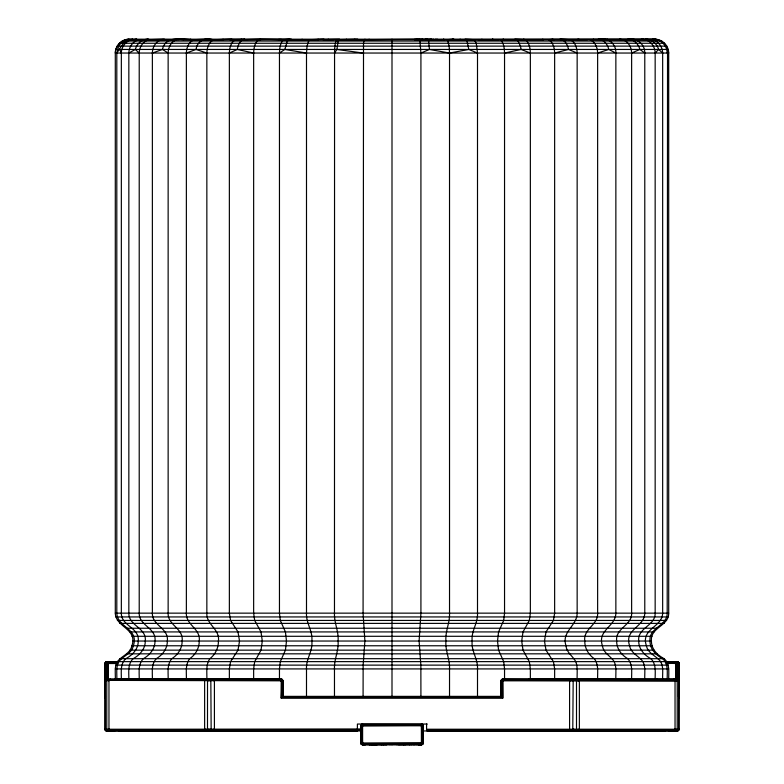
<?xml version="1.0" encoding="UTF-8"?>
<svg xmlns="http://www.w3.org/2000/svg" width="784" height="784" viewBox="0 0 784 784"><rect width="100%" height="100%" fill="white"/><g stroke="black" fill="none" stroke-linecap="round" stroke-linejoin="round"><path stroke-width="1.18" d="M119.109 679.316L118.335 679.081L281.378 679.091L281.211 680.816L282.103 679.385L282.936 680.816L282.936 696.378L282.906 680.816L281.799 679.189L282.936 680.816L282.916 696.398L281.211 698.103L502.789 698.103L502.622 679.091L501.143 680.816L501.064 696.378L502.789 698.103L502.789 680.365L679.081 680.816L501.064 680.816L501.064 696.378L501.064 680.816L502.201 679.189L502.789 680.816L501.446 679.816L501.897 679.385L502.789 680.816L502.789 679.081L678.219 679.316L679.081 680.816L677.641 679.14L673.809 679.081M501.143 696.457L501.437 679.816M678.199 680.659L678.101 663.088M105.35 680.061L104.919 698.103L104.987 663.068L106.203 661.853L117.326 662.186M106.163 680.6L106.644 663.009M282.857 696.378L282.563 679.816M676.318 662.872L677.67 662.333L678.572 663.519L679.081 698.103L679.013 663.068L677.288 661.784L675.739 663.519L675.739 679.336M677.474 679.346C678.219 678.954 675.181 654.895 678.846 663.519L679.081 698.103M104.919 698.103L104.987 680.365L105.781 679.316L107.428 679.365M106.526 679.346L106.644 663.519L105.428 662.304L105.007 697.554L105.517 696.8M282.416 679.924L282.73 696.584L501.27 696.584L501.446 679.816L501.064 680.816M107.682 662.872L106.33 662.333L105.428 663.519L105.232 697.113L105.085 680.394C106.506 678.425 109.495 678.483 106.771 680.816L106.771 729.238C107.31 732.648 114.944 730.727 115.503 730.463M677.709 679.346L677.797 663.519L678.532 663.205M105.644 680.159L105.781 663.519L106.644 662.539L107.624 663.519L107.624 679.336M282.73 696.584L282.857 680.816L282.554 679.816L281.211 680.816L281.779 679.238M501.486 696.8L501.584 679.924L501.368 696.378L282.632 696.378L282.769 680.816L282.191 680.081L282.514 696.8L501.486 696.8L501.809 680.081M282.024 680.208L281.211 679.944L281.77 697.554L502.23 697.554L502.358 680.816M105.722 730.463L106.977 730.962L105.35 729.679L105.389 663.068L107.016 661.784L105.585 662.46M282.514 696.8L282.671 680.816M678.611 729.238L677.19 730.904L679.081 729.238L679.081 663.519L677.082 661.784L678.719 663.068L678.611 729.238C677.415 732.864 669.379 730.531 668.037 730.463M105.154 680.816L105.154 679.953L281.211 679.944L282.044 680.816L282.201 697.113L501.799 697.113L501.956 680.816L502.789 679.944L678.846 679.944M678.042 680.6L678.297 663.264L677.356 662.539L676.376 663.519L676.376 679.336M282.201 697.113L282.397 680.816L281.877 680.316M363.08 696.378L363.139 665.126L364.893 641.038L363.08 613.147L363.511 43.257L364.158 39.67L427.643 39.2L428.387 39.896L429.309 39.2L429.808 39.896M281.77 697.554L282.044 680.816M281.642 680.816L281.211 698.103L281.564 679.12M334.474 696.378L334.474 668.919C333.964 659.373 338.933 650.642 338.061 641.038C338.933 631.434 333.964 622.692 334.474 613.147L334.562 49.451L335.307 43.257L336.601 39.67L364.158 39.67M427.251 724.044L357.416 724.044L357.337 730.933L357.396 730.384L214.414 730.1M306.495 696.378L306.495 668.919C305.819 659.099 313.032 650.975 311.836 641.038C313.032 631.1 305.819 622.966 306.495 613.147L306.495 53.038L307.063 46.119L308.631 41.052L309.66 39.67L339.58 39.2L338.198 41.052L336.914 49.451L334.474 53.038M279.457 679.669L279.457 668.919L280.3 661.627L285.435 650.152L286.483 641.038L285.435 631.924L280.3 620.438L279.457 613.147L279.457 53.038C279.692 48.422 279.996 43.002 283.622 39.67L309.66 39.67M281.211 680.365L104.978 680.365L105.007 697.554L104.978 663.519L106.222 662.019M208.132 730.904L207.29 730.1L207.495 729.238L212.288 729.679C213.522 732.07 206.917 731.864 207.495 729.238L207.525 680.365L208.123 679.081L214.414 679.14L214.414 730.962M253.644 679.669L253.644 668.919L254.682 661.627L260.994 650.152L262.297 641.038L260.994 631.924L254.682 620.438L253.644 613.147L253.644 53.038C253.898 48.04 254.722 40.533 260.562 39.2L279.986 39.602M207.495 680.816L212.199 680.365C213.238 678.248 210.171 678.973 210.827 680.816L211.161 730.904M229.359 679.669L229.359 668.919L230.574 661.627L237.993 650.152L239.522 641.038L237.993 631.924L230.574 620.438L229.359 613.147L229.359 53.038C229.506 48.108 230.77 42.316 235.386 39.67L290.002 39.2L287.316 41.052L284.817 49.451L279.457 53.038M206.849 679.669C207.123 672.682 205.584 664.812 209.877 658.687C215.345 654.473 218.511 647.937 218.422 641.038C220.196 629.278 206.016 624.476 206.849 613.147L206.849 53.038C206.956 47.922 208.769 42.042 213.709 39.67L244.765 39.2C239.894 39.778 238.022 45.286 237.278 49.451L229.359 53.038M139.219 679.669C139.395 672.633 137.788 664.224 143.354 658.687C149.832 655.061 155.124 648.789 155.016 641.038C156.604 627.876 138.748 625.661 139.219 613.147L139.219 53.038C139.248 47.207 142.894 41.434 148.588 39.67L140.816 39.563M110.191 730.962L108.966 729.238L108.966 680.816L110.191 679.081M578.151 679.081L579.366 680.816L579.366 729.238L578.151 730.962M674.122 679.14L675.034 680.816L675.034 729.238L673.809 730.962M572.839 679.14L576.162 679.14L576.808 680.365L571.712 680.365C570.674 678.229 573.849 678.954 573.173 680.816L572.781 729.679C571.36 732.168 577.622 731.668 577.71 729.679L579.366 729.238M186.367 679.669C186.621 672.672 185.034 664.646 189.728 658.687C195.549 654.679 199.332 648.172 199.224 641.038C200.988 628.856 185.612 624.828 186.367 613.147L186.367 53.038C186.435 47.716 188.787 41.826 193.991 39.67L213.709 39.67M281.897 679.708L281.211 679.14M667.194 679.669C667.066 672.594 668.634 664.009 662.686 658.687C655.943 655.208 649.907 649.103 649.995 641.038C648.554 627.416 667.468 626.044 667.194 613.147L667.537 49.451C665.832 43.022 659.393 38.73 652.817 39.2L420.92 39.592M168.139 679.669C168.374 672.662 166.757 664.479 171.804 658.687C177.89 654.846 182.251 648.397 182.133 641.038C183.848 628.474 167.472 625.152 168.139 613.147L168.139 53.038C168.188 47.53 171.03 41.66 176.439 39.67L127.008 39.67L120.844 43.257L118.649 46.119L116.806 53.038L116.806 613.147C117.218 627.455 139.229 628.523 133.349 645.771C131.722 653.709 123.196 655.796 118.874 661.627C115.65 667.096 117.149 673.662 116.806 679.669M152.37 679.669C152.576 672.643 150.949 664.342 156.281 658.687C162.592 654.973 167.462 648.603 167.345 641.038C169.001 628.141 151.802 625.426 152.37 613.147L152.37 53.038C152.4 47.354 155.673 41.532 161.249 39.67M128.841 679.669C128.988 672.613 127.4 664.126 133.143 658.687C139.748 655.13 145.383 648.927 145.285 641.038C146.804 627.661 128.449 625.838 128.841 613.147L128.841 53.038C128.87 47.079 132.8 41.366 138.592 39.67L128.233 39.612M105.389 663.519L105.007 663.078L117.61 663.068M105.585 680.198L106.81 679.14L105.585 679.591L105.389 680.816L106.232 679.258M210.132 680.365L210.641 679.081M121.344 679.669C121.481 672.603 119.893 664.058 125.763 658.687C132.457 655.179 138.347 649.034 138.258 641.038C139.728 627.504 121.02 625.965 121.344 613.147L121.344 53.038C121.304 46.344 126.42 40.513 132.898 39.2C124.176 38.759 121.001 47.305 116.806 53.038M668.703 679.669C668.585 672.594 670.153 663.999 664.175 658.687C657.423 655.208 651.328 649.123 651.416 641.038C649.985 627.386 668.968 626.073 668.703 613.147L668.703 53.038C668.772 45.374 661.853 38.818 654.209 39.2L129.311 39.2C121.843 39.053 115.248 45.56 115.297 53.038L115.297 613.147C115.709 627.484 137.817 628.484 131.928 645.771C130.281 653.719 121.716 655.796 117.375 661.627C114.131 667.086 115.63 673.662 115.297 679.669M105.468 662.333L107.477 663.284L104.919 663.519L104.919 729.238C106.232 731.462 106.506 731.423 104.919 729.238L361.385 729.238M104.978 663.519L105.232 697.113L104.987 680.365L282.936 680.816M360.934 725.327L360.875 743.075L361.375 744.29L362.6 744.8L362.6 724.044L360.934 725.327L362.6 725.778L362.149 724.102M423.017 743.506L423.125 725.778L422.625 724.553L421.4 724.044L421.4 744.8L418.225 744.8L419.322 744.29M386.492 744.29L386.718 744.8L362.424 744.29L363.325 744.8L360.934 743.516L362.6 743.075L362.149 744.741L421.851 744.741L421.4 743.075L422.899 743.938L421.361 744.741L422.625 744.29L423.125 743.075L360.875 743.075L360.934 725.778L423.125 725.778L422.36 724.553L421.4 725.778L421.851 724.102M677.356 730.962L678.572 730.463L679.081 729.238L426.584 729.238L426.584 724.044M676.837 679.336L676.837 663.519L677.356 663.009L678.219 663.519L678.356 680.159M666.488 663.156L675.739 663.519L676.964 661.951M676.053 663.146L675.994 679.336M677.356 662.019L677.572 662.686L676.523 663.284L679.081 663.519L678.993 697.554L678.915 663.097L677.778 662.019M528.759 679.316L677.356 679.081L678.513 679.65L678.846 680.816L678.415 679.757M577.71 729.679L576.505 729.238L575.093 730.962M106.644 661.902L108.084 663.107L108.006 679.336M397.223 744.29L397.018 744.8M678.483 696.8L678.66 663.166L677.356 662.166L675.916 663.107L677.356 661.902M678.66 680.463L678.768 697.113L678.993 680.375M105.585 679.757L105.428 663.519L106.644 663.519L106.644 661.784L106.644 679.336M107.055 661.892L108.261 663.519L108.261 679.336M677.797 661.872L665.665 661.784M666.498 663.068L677.356 663.519L677.572 662.686M502.632 679.15L678.101 679.512M398.742 744.29L398.468 744.8L421.576 744.29M186.367 53.038L196.059 49.451C196.902 41.336 205.134 37.122 212.621 39.602M152.37 53.038L162.484 49.451C165.395 34.77 183.603 39.563 193.991 39.67M678.356 729.679L677.229 729.238C675.504 731.354 676.2 731.521 677.229 729.238L677.229 680.816L676.122 679.14M281.211 680.816L281.799 679.189M128.841 53.038L135.328 49.451C136.739 43.816 141.826 39.249 147.755 39.2L148.588 39.67M105.389 680.816L106.33 679.63M105.154 663.519C105.458 660.667 109.329 663.578 107.477 663.284M360.983 725.347L362.6 725.778L361.738 724.279M361.992 743.516L361.64 744.29L361.101 743.938L362.6 743.075L361.738 744.565L422.262 744.565L421.4 743.075L423.066 743.516L420.832 744.741M422.008 725.327L422.36 724.553L423.017 725.347M116.042 662.019L107.516 662.019M404.083 744.29L403.603 744.8M676.768 679.081L678.611 680.816L678.944 680.385M670.712 730.463L670.212 730.962M118.433 661.784L105.781 662.019L106.644 663.519L107.457 662.019L117.12 662.215M405.563 744.29L405.024 744.8M422.36 724.553L423.066 725.327L421.4 725.778L422.262 724.279M666.655 662.656L675.955 662.656L677.356 663.519L678.209 662.029L666.057 662.019M678.17 679.385L678.042 680.12L678.552 679.61L502.789 679.591L501.976 680.208M666.331 663.519L676.523 663.284M572.839 730.904L573.173 729.238L575.858 729.679M106.487 729.679L107.624 729.679C110.515 731.805 105.487 731.55 105.389 729.238L107.976 730.962L106.546 730.904M676.837 663.519L676.563 662.049M429.808 39.2L429.309 39.896L428.387 39.2L427.662 39.896L426.839 39.2L426.604 39.896L426.251 39.2L426.251 39.896L427.662 39.2L428.583 41.052L429.456 49.451L420.92 53.038L420.92 613.147L419.107 641.038L420.861 665.126L420.92 696.378M105.046 729.679L105.389 729.238L105.448 730.1M679.081 663.519L678.552 663.068M410.022 744.29L409.307 744.8M106.291 679.346L106.33 663.205M673.231 730.463L672.496 730.962M117.502 661.784L105.781 662.019M411.855 744.29L411.061 744.8M205.849 679.081L204.634 680.816L204.634 729.238L205.849 730.962M413.658 744.29L413.109 744.741M106.212 661.902L106.644 663.519L107.79 662.294L117.208 662.294M107.477 662.627L107.036 661.951M107.163 663.519L107.163 679.336M655.159 679.669C655.012 672.613 656.6 664.126 650.857 658.687C644.252 655.13 638.617 648.927 638.715 641.038C637.196 627.661 655.551 625.838 655.159 613.147L655.159 53.038L658.599 49.451C657.09 43.688 651.72 39.239 645.702 39.2M415.079 744.29L414.158 744.8M357.22 39.67L363.08 39.592M675.396 730.463L674.465 730.962M362.6 743.075L361.375 744.29L377.035 744.8L376.692 744.29M666.9 662.294L676.21 662.294L677.356 663.519L678.797 662.686M502.123 680.316L501.603 680.816L501.799 697.113M416.99 744.29L415.99 744.8M575.868 679.14L576.505 680.816L576.505 729.238L575.868 730.904M418.519 744.29L417.852 744.741M677.043 730.463L676.122 730.904M207.927 679.316L205.241 679.316M420.528 744.29L419.381 744.8M678.121 730.463L675.965 730.962M421.42 744.565L422.625 743.075L422.625 725.778L421.714 724.592L362.6 724.553L361.414 725.465L361.375 743.075L362.286 744.251L422.625 744.29L421.4 743.075M553.759 679.316L558.737 679.316M105.693 679.855L106.301 679.503M105.83 679.385L105.958 680.12L105.448 679.61L281.456 679.61M361.767 724.328L362.6 725.778M422.145 744.369L422.899 743.075L422.899 725.778L421.792 724.328L362.6 724.279L361.101 725.778L361.101 743.075L362.6 744.565M106.036 662.901L106.644 662.656M420.038 39.2L419.107 39.896L418.597 39.2M110.985 662.019L111.504 661.784M594.713 679.316L595.291 679.081M106.644 663.519L108.045 662.656L117.463 662.656M421.4 725.778L422.899 724.916M677.053 663.186L678.523 662.843M108.878 662.019L109.535 661.784M629.033 679.316L630.738 679.081L630.062 679.316M323.037 39.67L334.298 39.582M501.897 679.385L502.789 679.316M107.878 679.14L106.771 680.816L105.644 680.365M656.561 679.316L657.315 679.081M107.271 662.019L107.878 661.843M677.356 679.111L676.572 679.365M631.63 679.669C631.424 672.643 633.051 664.342 627.719 658.687C621.408 654.973 616.538 648.603 616.655 641.038C614.999 628.141 632.198 625.426 631.63 613.147L631.63 53.038L639.881 49.451L644.781 53.038L644.781 613.147C644.517 627.112 623.937 629.131 629.591 645.771C630.904 653.454 638.931 655.865 642.89 661.627C645.869 667.174 644.458 673.662 644.781 679.669M106.428 663.127L106.947 663.186M677.229 680.816L678.336 680.365M423.066 743.516L422.037 743.938L422.899 743.938M106.154 663.382L105.801 680.659M290.031 39.67L306.015 39.582M668.409 662.019L677.376 661.843M107.624 729.679L108.966 729.238M597.633 679.669C597.379 672.672 598.966 664.646 594.272 658.687C588.451 654.679 584.668 648.172 584.776 641.038C583.012 628.856 598.388 624.828 597.633 613.147L597.633 53.038L608.766 49.451L615.861 53.038L615.861 613.147C615.734 626.651 597.094 629.944 602.406 645.771C603.357 653.101 610.677 655.953 614.176 661.627C616.841 667.272 615.558 673.662 615.861 679.669M677.356 663.519L677.837 680.6M554.641 679.669L554.641 668.919L553.426 661.627L546.007 650.152L544.478 641.038L546.007 631.924L553.426 620.438L554.641 613.147L554.641 53.038L568.498 49.451L577.151 53.038L577.151 613.147C577.22 625.71 561.119 631.708 566.019 645.771C566.567 652.631 572.869 656.071 575.76 661.627C577.984 667.38 576.887 673.662 577.151 679.669M365.03 744.741L363.168 744.741M376.81 744.741L365.481 744.29M229.79 39.67L234.249 39.514M504.543 679.669L504.543 668.919L503.7 661.627L498.565 650.152L497.517 641.038L498.565 631.924L503.7 620.438L504.543 613.147L504.543 53.038L521.095 49.451L530.356 53.038L530.356 613.147L529.318 620.438L523.006 631.924L521.703 641.038L523.006 650.152L529.318 661.627L530.356 668.919L530.356 679.669M212.288 729.679L214.414 729.238M569.586 680.816L571.712 680.365M127.008 39.67L129.311 39.2C121.804 39.141 115.63 45.688 115.297 53.038L668.703 53.038L667.537 49.451M366.363 744.467L374.125 744.369M674.416 679.316L676.484 679.316M437.717 39.661L442.137 39.543M477.505 696.378L477.505 668.919C478.181 659.099 470.968 650.975 472.164 641.038C470.968 631.1 478.181 622.966 477.505 613.147L477.505 53.038L468.803 49.451L449.526 53.038L429.456 49.451M181.555 39.514L191.649 39.563M162.278 39.514L174.019 39.582M146.422 39.514L148.627 39.2M549.751 39.514L566.636 39.582M134.466 39.514L136.779 39.2L132.457 39.582M106.644 662.019L105.428 662.294M371.979 744.8L375.311 744.418M106.624 679.14L107.232 679.081M676.768 730.962L677.376 730.904M636.588 39.582L650.357 39.582M447.723 39.631L453.652 39.2L453.652 39.896M177.605 39.592L183.446 39.2L183.446 39.896M571.379 39.602L587.588 39.582M284.739 39.602L291.403 39.2L291.403 39.896M199.675 679.316L200.959 679.316M199.42 679.14L200.41 679.081M592.351 39.563L606.395 39.592M106.624 661.843L108.035 661.784M629.356 679.14L630.738 679.081M196.412 39.582L206.123 39.2L206.123 39.896M609.981 39.582L632.992 39.602M449.702 39.582L471.958 39.592M312.042 39.592L323.968 39.2L323.968 39.896M151.008 39.602L164.346 39.2L164.346 39.896M217.364 39.582L231.976 39.2L231.976 39.896M477.985 39.582L499.261 39.602M205.535 679.14L208.123 679.081M105.154 730.1L360.993 729.982M340.109 39.592L357.69 39.2L357.69 39.896M504.014 39.602L543.822 39.582M240.178 39.582L260.562 39.2L260.562 39.896M104.978 729.679L361.385 729.316M679.022 729.679L426.604 730.041L426.584 729.238M569.586 730.1L426.604 730.041L678.846 730.1M214.414 730.737L357.406 730.325L105.428 730.463M569.586 730.463L426.614 730.355L678.572 730.463M125.548 39.67L658.452 39.67L652.817 39.2L655.943 39.553M122.216 41.052L661.784 41.052M119.344 43.257L664.656 43.257M117.149 46.119L666.851 46.119M115.767 49.451L668.233 49.451M115.297 613.147L668.703 613.147M115.826 616.939L668.174 616.939M117.375 620.438L666.625 620.438M119.825 623.388L664.175 623.388M126.93 628.239L657.07 628.239M129.987 631.924L654.013 631.924M131.928 636.294L652.072 636.294M132.584 641.038L651.416 641.038M131.928 645.771L652.072 645.771M129.987 650.152L654.013 650.152M126.93 653.827L657.07 653.827M119.825 658.687L664.175 658.687M117.375 661.627L666.625 661.627M677.66 662.656L678.846 662.656M107.624 663.519L117.669 663.519M115.826 665.126L668.174 665.126M115.297 668.919L668.703 668.919M105.781 679.316L281.525 679.316L106.203 679.14L105.967 679.64M569.586 729.679L426.594 729.659L572.781 729.679M118.756 730.737L357.377 730.659L118.756 730.463L118.756 730.962M426.604 730.267L665.244 730.463L665.244 730.962M105.781 730.737L357.367 730.776M665.244 730.737L426.623 730.551L678.219 730.737M106.203 730.904L361.463 730.962M422.645 730.962L677.797 730.904M361.101 743.938L361.855 743.938L360.934 743.516M458.424 730.296L665.244 730.463M426.633 730.619L569.586 730.904L569.586 679.081M214.414 729.679L357.416 730.061M106.644 661.784L117.218 662.166M530.356 53.038C530.16 48.285 529.406 42.63 525.231 39.67L514.853 39.2L518.077 41.052L520.449 46.119L521.095 49.451M644.379 39.553L641.292 39.2L643.556 39.514M434.179 39.612L430.681 39.2L430.681 39.896M336.914 49.451L363.08 53.038M676.288 661.784L677.082 662.019M107.712 730.962L106.595 730.463M365.638 744.8L364.54 744.29M621.722 39.514L619.654 39.2L619.654 39.896M284.817 49.451L306.495 53.038M674.946 661.784L675.632 662.019M109.054 730.962L108.074 730.463M602.445 39.514L600.554 39.2L600.554 39.896M369.617 744.8L368.686 744.29M576.808 680.365L579.366 680.816M204.634 729.238L207.192 729.679M163.15 679.081L163.797 679.316M579.562 39.514L577.877 39.2L577.877 39.896M673.093 661.784L673.652 662.019M212.199 680.365L214.414 680.816M110.907 730.962L110.113 730.463M554.21 39.67L552.024 39.2L552.024 39.896M237.278 49.451L253.644 53.038M675.034 729.238L676.984 729.679M107.016 680.365L108.966 680.816M375.007 744.8L374.301 744.29M362.767 744.565L364.648 744.565M525.221 39.67L523.438 39.2L523.438 39.896M105.811 663.293L105.958 680.6M113.121 730.962L112.553 730.463M196.059 49.451L206.849 53.038M493.969 39.67L492.597 39.2L492.597 39.896M381.308 744.8L380.857 744.29M677.699 679.503L678.307 679.855M677.67 679.63L678.415 680.198M573.32 679.081L573.829 680.365M210.68 730.962L210.171 729.679M645.408 39.67C651.2 41.366 655.13 47.079 655.159 53.038M383.17 744.8L382.808 744.29M622.751 39.67C628.327 41.532 631.6 47.354 631.63 53.038M133.143 679.316L132.408 679.081L136.318 679.316M460.963 39.67L460.032 39.2L460.032 39.896M590.009 39.67C595.213 41.826 597.565 47.716 597.633 53.038M370.891 744.741L370.342 744.29M162.484 49.451L168.139 53.038M548.614 39.67C553.23 42.316 554.494 48.108 554.641 53.038M677.778 679.316L678.611 680.816M658.599 49.451L662.656 53.038L662.656 613.147C662.284 627.386 640.557 628.641 646.388 645.771C647.956 653.65 656.384 655.816 660.628 661.627C663.803 667.115 662.323 673.662 662.656 679.669M135.328 49.451L139.219 53.038M500.378 39.67C504.004 43.002 504.308 48.422 504.543 53.038M108.045 662.656L108.084 663.107M417.245 39.896L416.02 39.2L416.02 39.896L416.422 39.2L416.735 39.896L417.637 39.2L417.921 39.896M389.981 744.741L389.922 744.29M447.399 39.67L449.154 46.119L449.526 53.038L449.526 613.147C450.036 622.692 445.067 631.434 445.939 641.038C445.067 650.642 450.036 659.373 449.526 668.919L449.526 696.378M119.727 49.451L121.344 53.038M639.881 49.451C638.558 43.943 633.717 39.269 627.886 39.2C636.52 37.456 645.046 44.188 644.781 53.038M608.766 49.451C607.718 44.384 603.817 39.357 598.28 39.2C607.443 36.779 616.342 43.639 615.861 53.038M568.498 49.451C567.675 44.982 565.078 39.582 559.962 39.2L570.291 39.67C575.231 42.042 577.044 47.922 577.151 53.038M419.842 39.67L420.92 53.038M105.34 680.463L105.448 685.383M502.436 679.12L502.789 680.816M667.194 53.038C667.223 45.933 661.294 39.621 654.209 39.2L652.631 39.67C658.482 41.317 662.627 46.991 662.656 53.038M468.803 49.451L467.009 41.052L465.079 39.2L474.34 39.67L476.251 43.257L477.505 53.038M501.956 680.816L502.23 697.554M501.143 680.816L501.27 696.584M677.356 661.794L677.356 679.336M607.335 39.2L607.335 39.896M593.37 39.2L593.37 39.896M560.972 39.2L560.972 39.896M542.773 39.2L542.773 39.896M503.308 39.2L503.308 39.896M503.093 39.2L503.093 39.896M492.421 39.2L492.421 39.896M481.905 39.2L481.905 39.896M453.828 39.2L453.828 39.896M452.593 39.2L452.593 39.896M443.842 39.2L443.842 39.896M443.597 39.2L443.597 39.896M437.648 39.2L437.648 39.896M436.423 39.2L436.423 39.896M435.443 39.2L435.443 39.896M433.679 39.2L433.679 39.896M431.582 39.2L431.582 39.896M430.445 39.2L430.445 39.896M427.652 39.2L427.652 39.896M426.182 39.2L426.182 39.896M425.908 39.2L425.908 39.896M422.507 39.2L422.507 39.896M421.812 39.2L421.812 39.896M419.665 39.2L419.665 39.896M417.47 39.2L417.47 39.896M414.912 39.2L414.912 39.896M392 39.2L392 696.378M392 744.29L392 744.8M369.088 39.2L369.088 39.896M364.962 39.2L364.962 39.896M354.819 39.2L354.819 39.896M346.352 39.2L346.352 39.896M328.251 39.2L328.251 39.896M318.108 39.2L318.108 39.896M302.095 39.2L302.095 39.896M280.907 39.2L280.907 39.896M279.114 39.2L279.114 39.896M241.227 39.2L241.227 39.896M223.028 39.2L223.028 39.896M190.63 39.2L190.63 39.896M176.665 39.2L176.665 39.896M361.767 725.553L361.738 743.075L362.375 743.908L421.4 743.938L422.233 743.291L422.262 725.778L421.625 724.945L362.6 724.916L361.767 725.553M362.169 725.661L362.482 743.506L421.831 743.183L421.518 725.347L362.169 725.661"/></g></svg>
